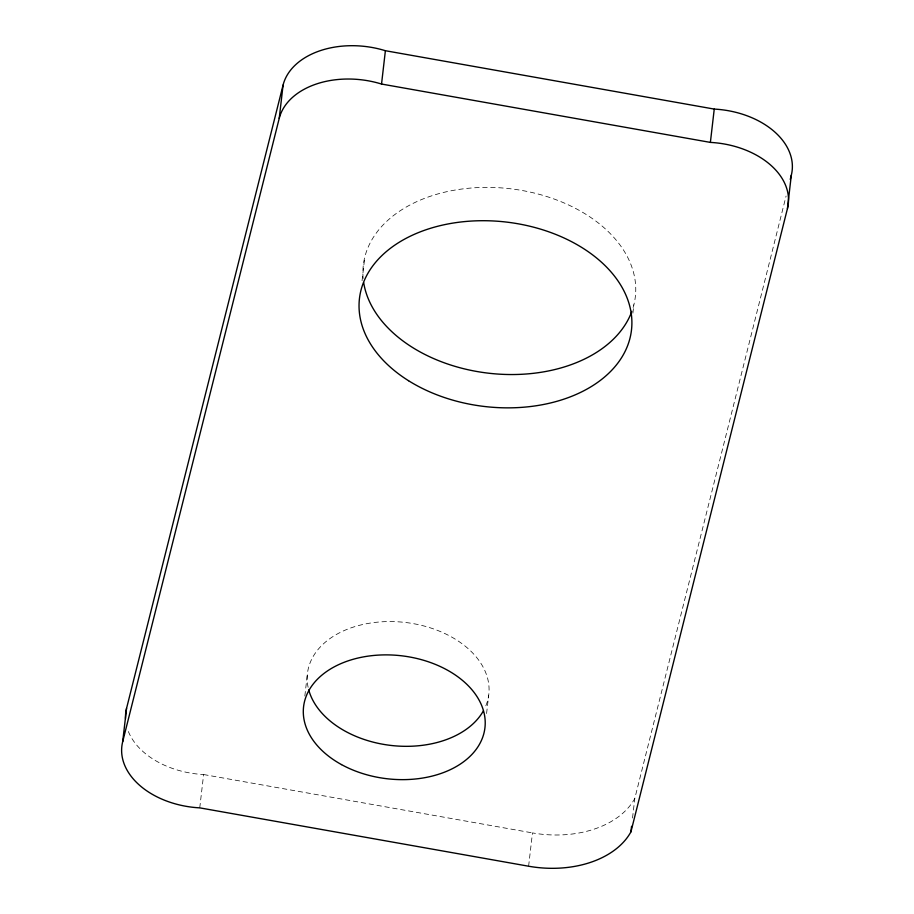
<?xml version="1.0" encoding="UTF-8"?>
<svg xmlns="http://www.w3.org/2000/svg" width="914" height="914" viewBox="0 0 914 914"><rect width="100%" height="100%" fill="white"/><g stroke="black" fill="none" stroke-linecap="round" stroke-linejoin="round"><path stroke-width="0.69" stroke-dasharray="4.57 3.43" d="M199.755 807.862L203.616 774.535A77.336 52.452 6.6 0 1 128.28 731.303M304.842 696.011L307.572 672.418M362.058 280.689L364.789 257.085M486.579 713.526L488.67 695.474M528.612 866.221L532.462 832.905A92.805 62.94 6.6 0 0 634.773 798.55L786.086 196.042M632.888 313.171L633.848 304.842M632.534 817.996L634.773 798.55M203.616 774.535L532.462 832.905M308.121 687.328A91.286 61.901 6.6 0 1 405.782 622.514A91.286 61.901 6.6 0 1 484.637 708.487M363.166 278.462A136.929 92.862 6.6 0 1 509.327 188.638A136.929 92.862 6.6 0 1 632.739 308.738"/><path stroke-width="1.37" d="M122.693 741.677L126.555 708.361L283.077 85.071A77.336 52.452 6.6 0 1 385.388 50.716L714.245 109.086A77.336 52.452 6.6 0 1 791.307 175.26L787.445 208.586L630.923 831.877A92.805 62.94 6.6 0 1 528.612 866.221L199.755 807.862A77.336 52.452 6.6 0 1 122.693 741.677L279.227 118.386L283.077 85.071M279.227 118.386A77.336 52.452 6.6 0 1 381.538 84.042L385.388 50.716M787.445 208.586A77.336 52.452 6.6 0 0 710.384 142.401L714.245 109.086M630.923 831.877L631.563 826.325M790.256 179.418L791.307 175.26M381.538 84.042L710.384 142.401M125.504 718.495A77.336 52.452 6.6 0 1 126.555 708.361M483.346 710.943A91.286 61.901 6.6 0 1 390.381 745.367A91.286 61.901 6.6 0 1 308.738 689.91M631.86 311.32A136.929 92.862 6.6 0 1 490.395 373.403A136.929 92.862 6.6 0 1 363.692 282.666M341.505 764.595A91.286 61.901 6.6 0 0 484.808 728.789A91.286 61.901 6.6 0 0 356.483 658.4A91.286 61.901 6.6 0 0 341.505 764.595M408.524 380.704A136.929 92.862 6.6 0 0 629.997 338.157A136.929 92.862 6.6 0 0 447.883 223.987A136.929 92.862 6.6 0 0 408.524 380.704"/></g></svg>
